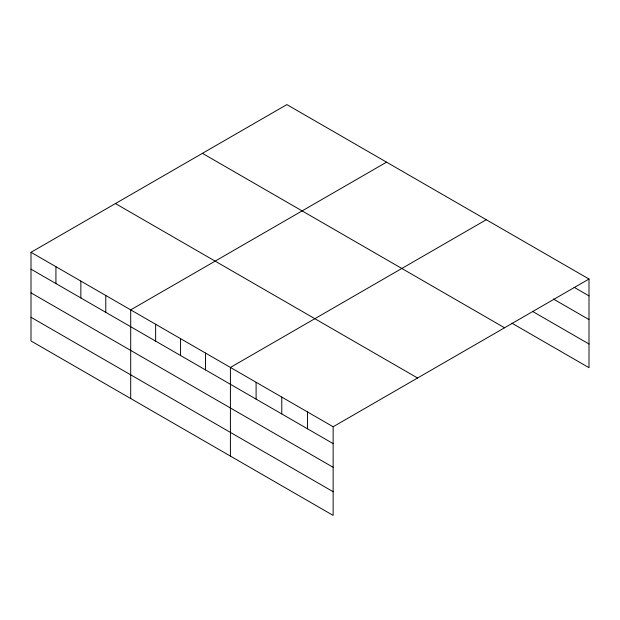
<?xml version="1.0" encoding="UTF-8"?>
<svg xmlns="http://www.w3.org/2000/svg" width="620" height="620" viewBox="0 0 620 620"><rect width="100%" height="100%" fill="white"/><g stroke="black" fill="none" stroke-linecap="round" stroke-linejoin="round"><path stroke-width="0.93" d="M333.142 467.302L333.142 426.754L31 252.309L31 340.969L333.142 515.406L333.142 467.302L31 292.857M511.95 323.206L589 367.691L589 279.031L286.858 104.594L31 252.309M386.562 162.161L130.704 309.876L130.704 398.536M486.274 219.72L230.415 367.443L230.415 456.095M333.142 426.754L589 279.031M574.089 287.277L589 295.887M553.373 299.018L589 319.587M532.665 311.472L589 343.999M202.422 153.342L504.564 327.779M115.436 203.562L417.578 378.006M31 269.165L333.142 443.61M31 317.269L333.142 491.714M307.458 411.92L307.458 428.776M281.782 397.094L281.782 413.951M256.099 382.269L256.099 399.125M205.491 353.051L205.491 369.908M180.559 338.66L180.559 355.516M155.636 324.268L155.636 341.124M105.78 295.484L105.78 312.341M80.856 281.092L80.856 297.949M55.924 266.701L55.924 283.557"/></g></svg>
